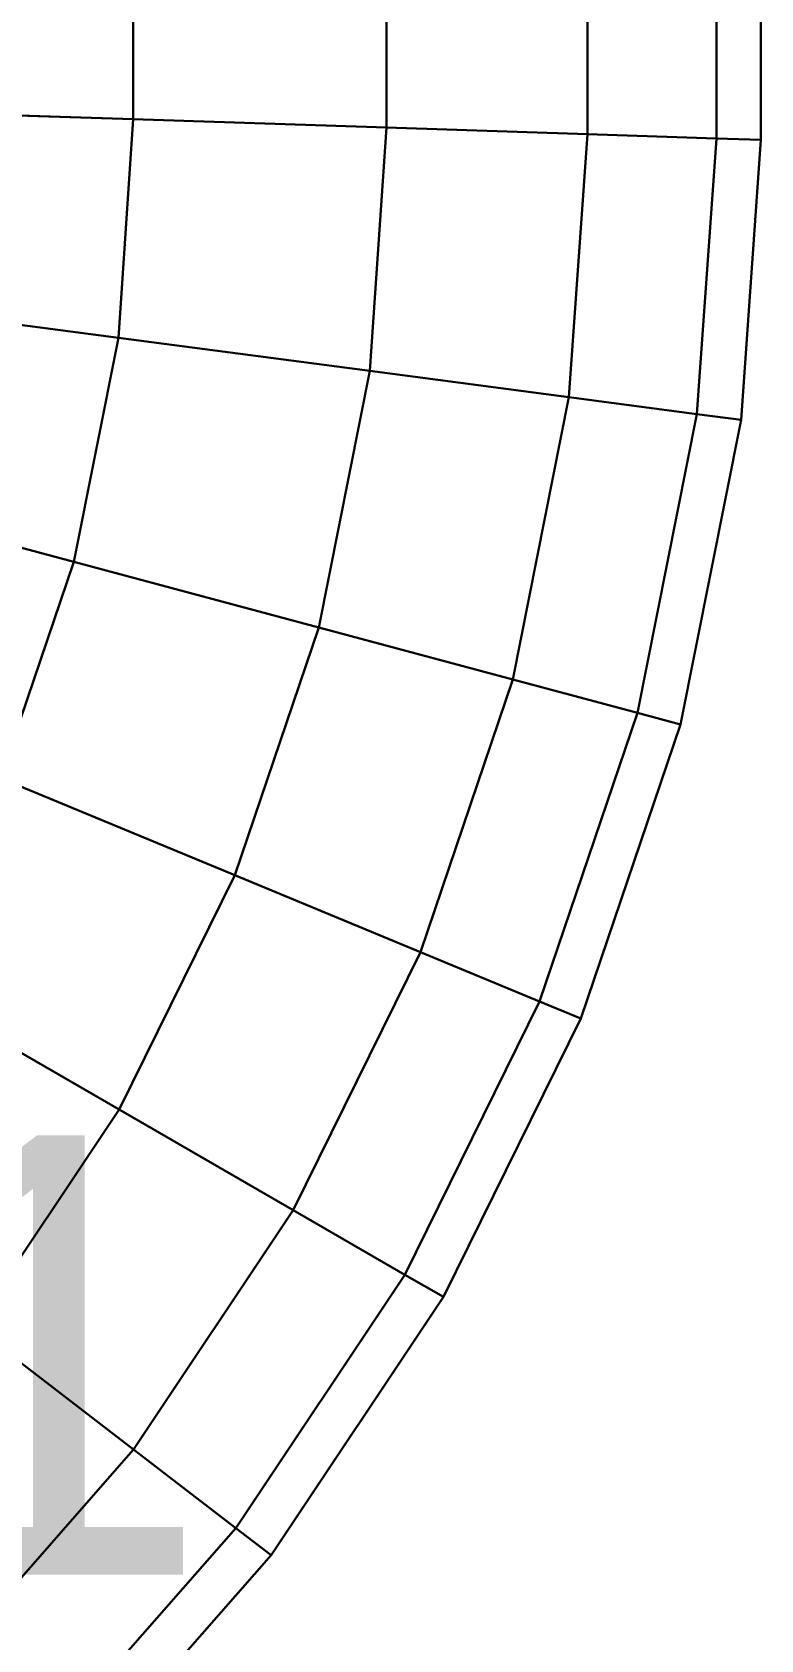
# Model space of a CAD drawing. Extents: x 91537 to 98524, y 82085 to 85415.
# Drawn here: x 93674.5 to 93774.1, y 82200.1 to 82419.6 of the extents above; entities that cross this region are included whole.
import ezdxf
from ezdxf.enums import TextEntityAlignment as Align

# ---------------------------------------------------------------- set-up
doc = ezdxf.new("R2010")
doc.units = 0
doc.header["$LTSCALE"] = 20
doc.layers.add('INSULATION', color=254, linetype='CONTINUOUS')
doc.layers.add('LABELS', color=7, linetype='CONTINUOUS')

msp = doc.modelspace()

# ---------------------------------------------------------------- linework, layer by layer
at = {"layer": 'INSULATION'}
for points in [[(93650, 82409, 4574.15), (93688.3439, 82407.7447, 4568.0737), (93688.3439, 84389.7447, 4568.0737), (93650, 84391, 4574.15)], [(93688.3439, 82407.7447, 4331.9263), (93650, 82409, 4325.85), (93650, 84391, 4325.85), (93688.3439, 84389.7447, 4331.9263)], [(93688.3439, 82407.7447, 4568.0737), (93722.9345, 82406.6124, 4550.4395), (93722.9345, 84388.6124, 4550.4395), (93688.3439, 84389.7447, 4568.0737)], [(93722.9345, 82406.6124, 4349.5605), (93688.3439, 82407.7447, 4331.9263), (93688.3439, 84389.7447, 4331.9263), (93722.9345, 84388.6124, 4349.5605)], [(93722.9345, 82406.6124, 4550.4395), (93750.3857, 82405.7137, 4522.9735), (93750.3857, 84387.7137, 4522.9735), (93722.9345, 84388.6124, 4550.4395)], [(93750.3857, 82405.7137, 4377.0265), (93722.9345, 82406.6124, 4349.5605), (93722.9345, 84388.6124, 4349.5605), (93750.3857, 84387.7137, 4377.0265)], [(93750.3857, 82405.7137, 4522.9735), (93768.0104, 82405.1367, 4488.3645), (93768.0104, 84387.1367, 4488.3645), (93750.3857, 84387.7137, 4522.9735)], [(93768.0104, 82405.1367, 4411.6355), (93750.3857, 82405.7137, 4377.0265), (93750.3857, 84387.7137, 4377.0265), (93768.0104, 84387.1367, 4411.6355)], [(93768.0104, 82405.1367, 4488.3645), (93774.0835, 82404.9379, 4450), (93774.0835, 84386.9379, 4450), (93768.0104, 84387.1367, 4488.3645)], [(93774.0835, 82404.9379, 4450), (93768.0104, 82405.1367, 4411.6355), (93768.0104, 84387.1367, 4411.6355), (93774.0835, 84386.9379, 4450)], [(93648.289, 82382.8948, 4574.15), (93686.3252, 82377.8872, 4568.0737), (93688.3439, 82407.7447, 4568.0737), (93650, 82409, 4574.15)], [(93686.3252, 82377.8872, 4331.9263), (93648.289, 82382.8948, 4325.85), (93650, 82409, 4325.85), (93688.3439, 82407.7447, 4331.9263)], [(93686.3252, 82377.8872, 4568.0737), (93720.6382, 82373.3698, 4550.4395), (93722.9345, 82406.6124, 4550.4395), (93688.3439, 82407.7447, 4568.0737)], [(93720.6382, 82373.3698, 4349.5605), (93686.3252, 82377.8872, 4331.9263), (93688.3439, 82407.7447, 4331.9263), (93722.9345, 82406.6124, 4349.5605)], [(93720.6382, 82373.3698, 4550.4395), (93747.8692, 82369.7848, 4522.9735), (93750.3857, 82405.7137, 4522.9735), (93722.9345, 82406.6124, 4550.4395)], [(93747.8692, 82369.7848, 4377.0265), (93720.6382, 82373.3698, 4349.5605), (93722.9345, 82406.6124, 4349.5605), (93750.3857, 82405.7137, 4377.0265)], [(93747.8692, 82369.7848, 4522.9735), (93765.3525, 82367.4831, 4488.3645), (93768.0104, 82405.1367, 4488.3645), (93750.3857, 82405.7137, 4522.9735)], [(93765.3525, 82367.4831, 4411.6355), (93747.8692, 82369.7848, 4377.0265), (93750.3857, 82405.7137, 4377.0265), (93768.0104, 82405.1367, 4411.6355)], [(93765.3525, 82367.4831, 4488.3645), (93771.3769, 82366.6899, 4450), (93774.0835, 82404.9379, 4450), (93768.0104, 82405.1367, 4488.3645)], [(93771.3769, 82366.6899, 4450), (93765.3525, 82367.4831, 4411.6355), (93768.0104, 82405.1367, 4411.6355), (93774.0835, 82404.9379, 4450)], [(93643.1852, 82357.2362, 4574.15), (93680.2424, 82347.3067, 4568.0737), (93686.3252, 82377.8872, 4568.0737), (93648.289, 82382.8948, 4574.15)], [(93680.2424, 82347.3067, 4331.9263), (93643.1852, 82357.2362, 4325.85), (93648.289, 82382.8948, 4325.85), (93686.3252, 82377.8872, 4331.9263)], [(93680.2424, 82347.3067, 4568.0737), (93713.6722, 82338.3492, 4550.4395), (93720.6382, 82373.3698, 4550.4395), (93686.3252, 82377.8872, 4568.0737)], [(93713.6722, 82338.3492, 4349.5605), (93680.2424, 82347.3067, 4331.9263), (93686.3252, 82377.8872, 4331.9263), (93720.6382, 82373.3698, 4349.5605)], [(93713.6722, 82338.3492, 4550.4395), (93740.2022, 82331.2405, 4522.9735), (93747.8692, 82369.7848, 4522.9735), (93720.6382, 82373.3698, 4550.4395)], [(93740.2022, 82331.2405, 4377.0265), (93713.6722, 82338.3492, 4349.5605), (93720.6382, 82373.3698, 4349.5605), (93747.8692, 82369.7848, 4377.0265)], [(93740.2022, 82331.2405, 4522.9735), (93757.2356, 82326.6765, 4488.3645), (93765.3525, 82367.4831, 4488.3645), (93747.8692, 82369.7848, 4522.9735)], [(93757.2356, 82326.6765, 4411.6355), (93740.2022, 82331.2405, 4377.0265), (93747.8692, 82369.7848, 4377.0265), (93765.3525, 82367.4831, 4411.6355)], [(93757.2356, 82326.6765, 4488.3645), (93763.1049, 82325.1038, 4450), (93771.3769, 82366.6899, 4450), (93765.3525, 82367.4831, 4488.3645)], [(93763.1049, 82325.1038, 4450), (93757.2356, 82326.6765, 4411.6355), (93765.3525, 82367.4831, 4411.6355), (93771.3769, 82366.6899, 4450)], [(93634.7759, 82332.4633, 4574.15), (93670.22, 82317.7819, 4568.0737), (93680.2424, 82347.3067, 4568.0737), (93643.1852, 82357.2362, 4574.15)], [(93670.22, 82317.7819, 4331.9263), (93634.7759, 82332.4633, 4325.85), (93643.1852, 82357.2362, 4325.85), (93680.2424, 82347.3067, 4331.9263)], [(93670.22, 82317.7819, 4568.0737), (93702.1947, 82304.5375, 4550.4395), (93713.6722, 82338.3492, 4550.4395), (93680.2424, 82347.3067, 4568.0737)], [(93702.1947, 82304.5375, 4349.5605), (93670.22, 82317.7819, 4331.9263), (93680.2424, 82347.3067, 4331.9263), (93713.6722, 82338.3492, 4349.5605)], [(93702.1947, 82304.5375, 4550.4395), (93727.5699, 82294.0268, 4522.9735), (93740.2022, 82331.2405, 4522.9735), (93713.6722, 82338.3492, 4550.4395)], [(93727.5699, 82294.0268, 4377.0265), (93702.1947, 82304.5375, 4349.5605), (93713.6722, 82338.3492, 4349.5605), (93740.2022, 82331.2405, 4377.0265)], [(93727.5699, 82294.0268, 4522.9735), (93743.8618, 82287.2785, 4488.3645), (93757.2356, 82326.6765, 4488.3645), (93740.2022, 82331.2405, 4522.9735)], [(93743.8618, 82287.2785, 4411.6355), (93727.5699, 82294.0268, 4377.0265), (93740.2022, 82331.2405, 4377.0265), (93757.2356, 82326.6765, 4411.6355)], [(93743.8618, 82287.2785, 4488.3645), (93749.4756, 82284.9532, 4450), (93763.1049, 82325.1038, 4450), (93757.2356, 82326.6765, 4488.3645)], [(93749.4756, 82284.9532, 4450), (93743.8618, 82287.2785, 4411.6355), (93757.2356, 82326.6765, 4411.6355), (93763.1049, 82325.1038, 4450)], [(93656.4297, 82289.8178, 4568.0737), (93686.402, 82272.5132, 4550.4395), (93702.1947, 82304.5375, 4550.4395), (93670.22, 82317.7819, 4568.0737)], [(93686.402, 82272.5132, 4349.5605), (93656.4297, 82289.8178, 4331.9263), (93670.22, 82317.7819, 4331.9263), (93702.1947, 82304.5375, 4349.5605)], [(93686.402, 82272.5132, 4550.4395), (93710.1882, 82258.7803, 4522.9735), (93727.5699, 82294.0268, 4522.9735), (93702.1947, 82304.5375, 4550.4395)], [(93710.1882, 82258.7803, 4377.0265), (93686.402, 82272.5132, 4349.5605), (93702.1947, 82304.5375, 4349.5605), (93727.5699, 82294.0268, 4377.0265)], [(93710.1882, 82258.7803, 4522.9735), (93725.4599, 82249.9632, 4488.3645), (93743.8618, 82287.2785, 4488.3645), (93727.5699, 82294.0268, 4522.9735)], [(93725.4599, 82249.9632, 4411.6355), (93710.1882, 82258.7803, 4377.0265), (93727.5699, 82294.0268, 4377.0265), (93743.8618, 82287.2785, 4411.6355)], [(93639.1072, 82263.8929, 4568.0737), (93666.5645, 82242.8242, 4550.4395), (93686.402, 82272.5132, 4550.4395), (93656.4297, 82289.8178, 4568.0737)], [(93666.5645, 82242.8242, 4349.5605), (93639.1072, 82263.8929, 4331.9263), (93656.4297, 82289.8178, 4331.9263), (93686.402, 82272.5132, 4349.5605)], [(93725.4599, 82249.9632, 4488.3645), (93730.7221, 82246.925, 4450), (93749.4756, 82284.9532, 4450), (93743.8618, 82287.2785, 4488.3645)], [(93730.7221, 82246.925, 4450), (93725.4599, 82249.9632, 4411.6355), (93743.8618, 82287.2785, 4411.6355), (93749.4756, 82284.9532, 4450)], [(93666.5645, 82242.8242, 4550.4395), (93688.3546, 82226.104, 4522.9735), (93710.1882, 82258.7803, 4522.9735), (93686.402, 82272.5132, 4550.4395)], [(93688.3546, 82226.104, 4377.0265), (93666.5645, 82242.8242, 4349.5605), (93686.402, 82272.5132, 4349.5605), (93710.1882, 82258.7803, 4377.0265)], [(93688.3546, 82226.104, 4522.9735), (93702.3448, 82215.369, 4488.3645), (93725.4599, 82249.9632, 4488.3645), (93710.1882, 82258.7803, 4522.9735)], [(93702.3448, 82215.369, 4411.6355), (93688.3546, 82226.104, 4377.0265), (93710.1882, 82258.7803, 4377.0265), (93725.4599, 82249.9632, 4411.6355)], [(93702.3448, 82215.369, 4488.3645), (93707.1655, 82211.67, 4450), (93730.7221, 82246.925, 4450), (93725.4599, 82249.9632, 4488.3645)], [(93707.1655, 82211.67, 4450), (93702.3448, 82215.369, 4411.6355), (93725.4599, 82249.9632, 4411.6355), (93730.7221, 82246.925, 4450)], [(93643.0214, 82215.9786, 4550.4395), (93662.4428, 82196.5572, 4522.9735), (93688.3546, 82226.104, 4522.9735), (93666.5645, 82242.8242, 4550.4395)], [(93662.4428, 82196.5572, 4377.0265), (93643.0214, 82215.9786, 4349.5605), (93666.5645, 82242.8242, 4349.5605), (93688.3546, 82226.104, 4377.0265)], [(93662.4428, 82196.5572, 4522.9735), (93674.912, 82184.088, 4488.3645), (93702.3448, 82215.369, 4488.3645), (93688.3546, 82226.104, 4522.9735)], [(93674.912, 82184.088, 4411.6355), (93662.4428, 82196.5572, 4377.0265), (93688.3546, 82226.104, 4377.0265), (93702.3448, 82215.369, 4411.6355)], [(93674.912, 82184.088, 4488.3645), (93679.2087, 82179.7913, 4450), (93707.1655, 82211.67, 4450), (93702.3448, 82215.369, 4488.3645)], [(93679.2087, 82179.7913, 4450), (93674.912, 82184.088, 4411.6355), (93702.3448, 82215.369, 4411.6355), (93707.1655, 82211.67, 4450)]]:
    msp.add_3dface(points, dxfattribs=at)

# ---------------------------------------------------------------- texts
at = {"layer": 'LABELS'}
msp.add_text('B1', height=60, dxfattribs=at).set_placement((93650, 82209, 4630), align=Align.CENTER)

doc.saveas('drawing.dxf')
